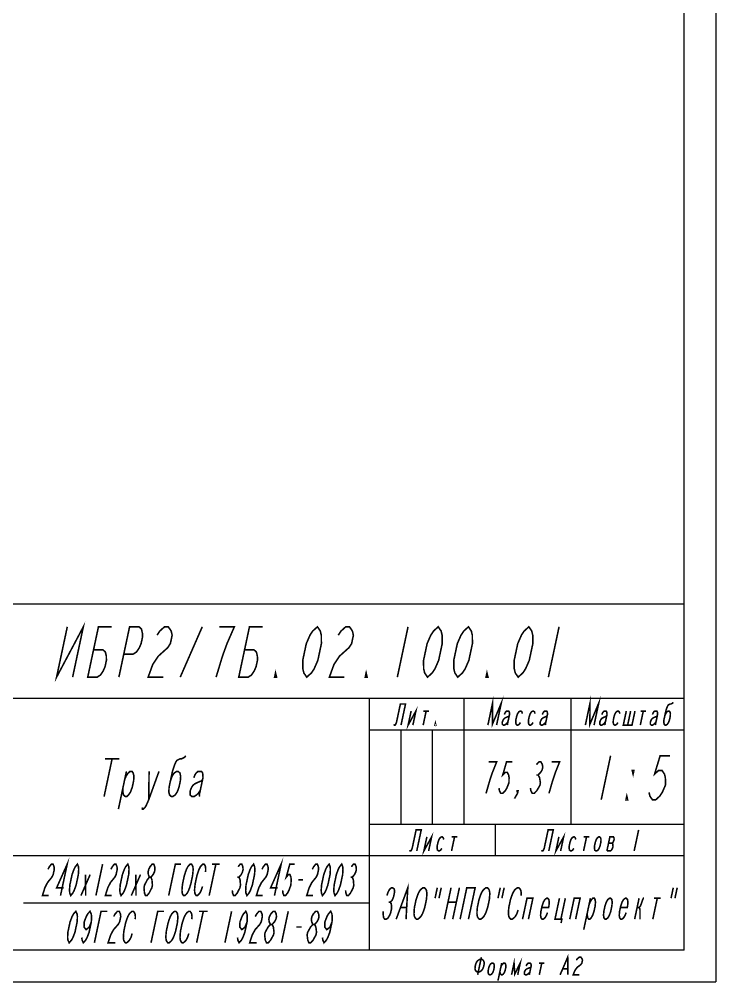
# Model space of a CAD drawing. Header units: millimetres. Extents: x 0 to 585, y 0 to 408.
# Drawn here: x 99.3 to 210, y 0 to 153 of the extents above; entities that cross this region are included whole.
import ezdxf

# ---------------------------------------------------------------- set-up
doc = ezdxf.new("R2010")
doc.units = ezdxf.units.MM
doc.header["$LTSCALE"] = 19.36
doc.layers.get('0').update_dxf_attribs({"linetype": 'CONTINUOUS'})

msp = doc.modelspace()

# ---------------------------------------------------------------- linework, layer by layer
at = {"color": 7, "linetype": 'Continuous'}
for p, q in [((210, 297), (210, 0)), ((205, 5), (205, 292.3499)), ((205, 60), (20, 60)), ((205, 5), (205, 60)), ((205, 45), (20, 45)), ((155, 5), (155, 45)), ((170, 25), (170, 45)), ((187, 25), (187, 45)), ((205, 40), (155, 40)), ((160, 25), (160, 40)), ((165, 25), (165, 40)), ((205, 25), (155, 25)), ((175, 20), (175, 25)), ((205, 20), (20, 20)), ((155, 12.5), (100, 12.5)), ((205, 5), (20, 5)), ((205, 5), (20, 5)), ((0, 0), (210, 0))]:
    msp.add_line(p, q, dxfattribs=at)
at = {"color": 2, "linetype": 'Continuous', "const_width": 0.25}
for points in [[(106.9504, 56.4106), (105.25, 48.4106), (109.5005, 56.4106), (107.8, 48.4106)], [(111.1211, 52.744), (112.6211, 52.744), (113.0002, 52.4106), (113.1585, 51.744), (113.1668, 51.0773), (112.9543, 50.0773), (112.6626, 49.4106), (112.2209, 48.744), (111.7, 48.4106), (110.2, 48.4106), (111.9005, 56.4106), (114.0004, 56.4106)], [(115.9294, 52.0773), (117.4294, 52.0773), (117.9502, 52.4106), (118.3919, 53.0773), (118.6836, 53.744), (118.8962, 54.744), (118.8879, 55.4106), (118.7296, 56.0773), (118.3505, 56.4106), (116.8505, 56.4106), (115.15, 48.4106)], [(121.2171, 55.0773), (121.6587, 55.744), (122.4005, 56.4106), (123.0004, 56.4106), (123.4588, 55.744), (123.617, 55.0773), (123.3336, 53.744), (122.8919, 53.0773), (122.1502, 52.4106), (121.4085, 51.744), (120.5251, 50.4106), (119.8, 48.4106), (122.2, 48.4106)], [(124.9, 48.4106), (128.4005, 56.4106)], [(130.6, 48.4106), (131.6085, 51.744), (132.3336, 53.744), (132.917, 55.0773), (133.5005, 56.4106), (131.1004, 56.4106)], [(135.1211, 52.744), (136.6211, 52.744), (137.0002, 52.4106), (137.1585, 51.744), (137.1668, 51.0773), (136.9543, 50.0773), (136.6626, 49.4106), (136.2209, 48.744), (135.7, 48.4106), (134.2, 48.4106), (135.9005, 56.4106), (138.0005, 56.4106)], [(145, 48.4106), (144.5417, 49.0773), (144.3834, 49.744), (144.3668, 51.0773), (144.9336, 53.744), (145.517, 55.0773), (145.9588, 55.744), (146.7005, 56.4106), (147.1587, 55.744), (147.317, 55.0773), (147.3336, 53.744), (146.7668, 51.0773), (146.1834, 49.744), (145.7417, 49.0773), (145, 48.4106)], [(150.017, 55.0773), (150.4587, 55.744), (151.2005, 56.4106), (151.8004, 56.4106), (152.2587, 55.744), (152.417, 55.0773), (152.1336, 53.744), (151.6919, 53.0773), (150.9502, 52.4106), (150.2085, 51.744), (149.3251, 50.4106), (148.6, 48.4106), (151, 48.4106)], [(161.1005, 56.4106), (159.4, 48.4106)], [(164.2, 48.4106), (163.7417, 49.0773), (163.5834, 49.744), (163.5668, 51.0773), (164.1336, 53.744), (164.717, 55.0773), (165.1587, 55.744), (165.9004, 56.4106), (166.3588, 55.744), (166.517, 55.0773), (166.5336, 53.744), (165.9668, 51.0773), (165.3834, 49.744), (164.9417, 49.0773), (164.2, 48.4106)], [(169, 48.4106), (168.5417, 49.0773), (168.3834, 49.744), (168.3668, 51.0773), (168.9336, 53.744), (169.517, 55.0773), (169.9587, 55.744), (170.7004, 56.4106), (171.1587, 55.744), (171.317, 55.0773), (171.3336, 53.744), (170.7668, 51.0773), (170.1834, 49.744), (169.7417, 49.0773), (169, 48.4106)], [(178.6, 48.4106), (178.1417, 49.0773), (177.9834, 49.744), (177.9668, 51.0773), (178.5336, 53.744), (179.117, 55.0773), (179.5588, 55.744), (180.3005, 56.4106), (180.7587, 55.744), (180.917, 55.0773), (180.9336, 53.744), (180.3668, 51.0773), (179.7834, 49.744), (179.3417, 49.0773), (178.6, 48.4106)], [(185.1005, 56.4106), (183.4, 48.4106)], [(140.2, 48.4106), (139.9, 48.4106), (140.0417, 49.0773), (140.2, 48.4106)], [(154.6, 48.4106), (154.3, 48.4106), (154.4417, 49.0773), (154.6, 48.4106)], [(173.8, 48.4106), (173.5, 48.4106), (173.6417, 49.0773), (173.8, 48.4106)], [(173.7891, 40.7876), (174.5308, 44.2772), (174.5097, 40.9272), (175.9127, 44.2772), (175.1709, 40.7876)], [(189.2791, 40.7876), (190.0208, 44.2772), (189.9997, 40.9272), (191.4027, 44.2772), (190.6609, 40.7876)], [(201.887, 42.1834), (202.0388, 42.6022), (202.2238, 42.8813), (202.4419, 43.0209), (202.5675, 43.0209), (202.7263, 42.8813), (202.7926, 42.6022), (202.7664, 42.1834), (202.6477, 41.6251), (202.4959, 41.2063), (202.3109, 40.9272), (202.0928, 40.7876), (201.9672, 40.7876), (201.8084, 40.9272), (201.7421, 41.2063), (201.7683, 41.6251), (201.887, 42.1834), (202.065, 43.0209), (202.2465, 43.5792), (202.3687, 43.8584), (202.4611, 43.998), (202.7421, 44.1376), (202.8677, 44.1376), (203.1486, 44.2772), (203.2411, 44.4167)], [(158.8866, 40.9272), (158.9197, 40.7876), (159.0453, 40.7876), (159.1378, 40.9272), (159.2599, 41.2063), (159.883, 44.1376), (160.6996, 44.1376), (159.9875, 40.7876)], [(161.5928, 43.0209), (161.1181, 40.7876), (162.3466, 43.0209), (161.8719, 40.7876)], [(163.9797, 43.0209), (163.505, 40.7876)], [(163.54, 43.0209), (164.4194, 43.0209)], [(176.4063, 42.4626), (176.5285, 42.7417), (176.621, 42.8813), (176.7763, 43.0209), (177.0903, 43.0209), (177.1863, 42.8813), (177.2194, 42.7417), (177.2229, 42.4626), (176.8965, 40.9272), (176.9297, 40.7876)], [(179.2626, 42.6022), (179.1963, 42.8813), (179.0375, 43.0209), (178.9119, 43.0209), (178.6938, 42.8813), (178.5088, 42.6022), (178.357, 42.1834), (178.2383, 41.6251), (178.2121, 41.2063), (178.2784, 40.9272), (178.4372, 40.7876), (178.5628, 40.7876), (178.7809, 40.9272), (178.9659, 41.2063)], [(181.2726, 42.6022), (181.2063, 42.8813), (181.0475, 43.0209), (180.9219, 43.0209), (180.7038, 42.8813), (180.5188, 42.6022), (180.367, 42.1834), (180.2483, 41.6251), (180.2221, 41.2063), (180.2884, 40.9272), (180.4472, 40.7876), (180.5728, 40.7876), (180.7909, 40.9272), (180.9759, 41.2063)], [(182.4363, 42.4626), (182.5585, 42.7417), (182.651, 42.8813), (182.8063, 43.0209), (183.1203, 43.0209), (183.2163, 42.8813), (183.2494, 42.7417), (183.2529, 42.4626), (182.9265, 40.9272), (182.9597, 40.7876)], [(191.8963, 42.4626), (192.0185, 42.7417), (192.111, 42.8813), (192.2663, 43.0209), (192.5803, 43.0209), (192.6763, 42.8813), (192.7094, 42.7417), (192.7129, 42.4626), (192.3865, 40.9272), (192.4197, 40.7876)], [(194.7526, 42.6022), (194.6863, 42.8813), (194.5275, 43.0209), (194.4019, 43.0209), (194.1838, 42.8813), (193.9988, 42.6022), (193.847, 42.1834), (193.7283, 41.6251), (193.7021, 41.2063), (193.7684, 40.9272), (193.9272, 40.7876), (194.0528, 40.7876), (194.2709, 40.9272), (194.4559, 41.2063)], [(195.7838, 43.0209), (195.3091, 40.7876), (196.6909, 40.7876), (197.1656, 43.0209)], [(196.4747, 43.0209), (196, 40.7876)], [(198.4847, 43.0209), (198.01, 40.7876)], [(198.045, 43.0209), (198.9244, 43.0209)], [(199.9363, 42.4626), (200.0585, 42.7417), (200.151, 42.8813), (200.3063, 43.0209), (200.6203, 43.0209), (200.7163, 42.8813), (200.7494, 42.7417), (200.7529, 42.4626), (200.4265, 40.9272), (200.4597, 40.7876)], [(165.515, 40.7876), (165.3894, 40.7876), (165.4487, 41.0667), (165.515, 40.7876)], [(177.1932, 42.323), (177.1007, 42.1834), (176.757, 42.0438), (176.4761, 41.9042), (176.3208, 41.7647), (176.2283, 41.6251), (176.1062, 41.3459), (176.0765, 41.2063), (176.08, 40.9272), (176.2388, 40.7876), (176.4272, 40.7876), (176.6453, 40.9272), (176.8006, 41.0667), (176.9855, 41.3459)], [(183.2232, 42.323), (183.1308, 42.1834), (182.787, 42.0438), (182.5061, 41.9042), (182.3508, 41.7647), (182.2583, 41.6251), (182.1362, 41.3459), (182.1065, 41.2063), (182.11, 40.9272), (182.2687, 40.7876), (182.4572, 40.7876), (182.6753, 40.9272), (182.8306, 41.0667), (183.0155, 41.3459)], [(192.6832, 42.323), (192.5908, 42.1834), (192.247, 42.0438), (191.9661, 41.9042), (191.8108, 41.7647), (191.7183, 41.6251), (191.5962, 41.3459), (191.5665, 41.2063), (191.57, 40.9272), (191.7287, 40.7876), (191.9172, 40.7876), (192.1353, 40.9272), (192.2906, 41.0667), (192.4755, 41.3459)], [(200.7232, 42.323), (200.6308, 42.1834), (200.287, 42.0438), (200.0061, 41.9042), (199.8508, 41.7647), (199.7583, 41.6251), (199.6362, 41.3459), (199.6065, 41.2063), (199.61, 40.9272), (199.7688, 40.7876), (199.9572, 40.7876), (200.1753, 40.9272), (200.3306, 41.0667), (200.5156, 41.3459)], [(114.0753, 35.433), (112.8, 29.433)], [(112.9503, 35.433), (115.2003, 35.433)], [(123.3439, 31.933), (123.6158, 32.683), (123.9471, 33.183), (124.3377, 33.433), (124.5627, 33.433), (124.8471, 33.183), (124.9658, 32.683), (124.9189, 31.933), (124.7063, 30.933), (124.4344, 30.183), (124.1031, 29.683), (123.7125, 29.433), (123.4875, 29.433), (123.2031, 29.683), (123.0844, 30.183), (123.1313, 30.933), (123.3439, 31.933), (123.6627, 33.433), (123.9878, 34.433), (124.2066, 34.933), (124.3722, 35.183), (124.8753, 35.433), (125.1003, 35.433), (125.6035, 35.683), (125.7691, 35.933)], [(193.2879, 35.9218), (191.8, 28.9218)], [(202.7379, 35.9218), (201.1629, 35.9218), (200.2804, 33.0051), (200.9294, 33.5885), (201.4544, 33.5885), (201.8554, 33.0051), (201.9939, 32.4218), (202.0085, 31.2551), (201.498, 30.0885), (201.1115, 29.5051), (200.4625, 28.9218), (199.9375, 28.9218), (199.5365, 29.5051), (199.398, 30.0885)], [(173.5, 29.9441), (174.0991, 32.0275), (174.521, 33.2775), (174.8544, 34.1108), (175.1878, 34.9441), (173.9378, 34.9441)], [(177.6878, 34.9441), (176.7503, 34.9441), (176.1512, 32.8608), (176.5523, 33.2775), (176.8648, 33.2775), (177.0887, 32.8608), (177.1564, 32.4441), (177.1355, 31.6108), (176.8021, 30.7775), (176.5573, 30.3608), (176.1562, 29.9441), (175.8438, 29.9441), (175.6198, 30.3608), (175.5521, 30.7775)], [(181.5055, 34.5275), (181.9065, 34.9441), (182.219, 34.9441), (182.443, 34.5275), (182.5107, 34.1108), (182.4221, 33.6941), (182.1773, 33.2775), (181.7762, 32.8608), (182.0002, 32.4441), (182.0678, 32.0275), (182.1355, 31.6108), (182.0469, 31.1941), (181.8021, 30.7775), (181.5573, 30.3608), (181.1562, 29.9441), (180.8438, 29.9441), (180.6198, 30.3608), (180.5521, 30.7775)], [(183.5, 29.9441), (184.0991, 32.0275), (184.521, 33.2775), (184.8544, 34.1108), (185.1878, 34.9441), (183.9378, 34.9441)], [(196.9919, 33.5885), (196.8679, 33.0051), (196.7294, 33.5885), (196.9919, 33.5885)], [(116.3502, 33.433), (115.0749, 27.433)], [(116.0845, 32.183), (116.3033, 32.683), (116.6346, 33.183), (116.9127, 33.433), (117.2502, 33.433), (117.4221, 33.183), (117.5408, 32.683), (117.4939, 31.933), (117.2813, 30.933), (117.0094, 30.183), (116.6781, 29.683), (116.4, 29.433), (116.175, 29.433), (115.8906, 29.683), (115.7719, 30.183), (115.7657, 30.683)], [(118.8405, 27.683), (118.8999, 27.433), (119.0124, 27.433), (119.2905, 27.683), (119.4562, 27.933), (119.8937, 28.933), (121.5252, 33.433)], [(119.9502, 33.433), (119.8937, 28.933)], [(128.4595, 32.183), (128.2939, 31.933), (127.6783, 31.683), (127.1751, 31.433), (126.897, 31.183), (126.7313, 30.933), (126.5126, 30.433), (126.4594, 30.183), (126.4656, 29.683), (126.75, 29.433), (127.0875, 29.433), (127.4781, 29.683), (127.7563, 29.933), (128.0876, 30.433)], [(127.0502, 32.433), (127.2689, 32.933), (127.4346, 33.183), (127.7127, 33.433), (128.2752, 33.433), (128.4471, 33.183), (128.5064, 32.933), (128.5127, 32.433), (127.9281, 29.683), (127.9875, 29.433)], [(181.4637, 32.8608), (181.7762, 32.8608)], [(178.5, 29.9441), (178.4323, 30.3608), (178.5886, 30.3608), (178.5, 29.9441), (178.0104, 29.1108)], [(196, 28.9218), (195.7375, 28.9218), (195.8615, 29.5051), (196, 28.9218)], [(161.3865, 20.9272), (161.4197, 20.7876), (161.5453, 20.7876), (161.6378, 20.9272), (161.7599, 21.2063), (162.383, 24.1376), (163.1996, 24.1376), (162.4875, 20.7876)], [(164.0928, 23.0209), (163.6181, 20.7876), (164.8466, 23.0209), (164.3719, 20.7876)], [(166.7676, 22.6022), (166.7013, 22.8813), (166.5425, 23.0209), (166.4169, 23.0209), (166.1988, 22.8813), (166.0138, 22.6022), (165.862, 22.1834), (165.7433, 21.6251), (165.7171, 21.2063), (165.7834, 20.9272), (165.9422, 20.7876), (166.0678, 20.7876), (166.2859, 20.9272), (166.4709, 21.2063)], [(168.4897, 23.0209), (168.015, 20.7876)], [(168.05, 23.0209), (168.9294, 23.0209)], [(182.3665, 20.9272), (182.3997, 20.7876), (182.5253, 20.7876), (182.6178, 20.9272), (182.7399, 21.2063), (183.363, 24.1376), (184.1796, 24.1376), (183.4675, 20.7876)], [(185.0728, 23.0209), (184.5981, 20.7876), (185.8266, 23.0209), (185.3519, 20.7876)], [(187.7476, 22.6022), (187.6813, 22.8813), (187.5225, 23.0209), (187.3969, 23.0209), (187.1788, 22.8813), (186.9938, 22.6022), (186.842, 22.1834), (186.7233, 21.6251), (186.6971, 21.2063), (186.7634, 20.9272), (186.9222, 20.7876), (187.0478, 20.7876), (187.2659, 20.9272), (187.4509, 21.2063)], [(189.4697, 23.0209), (188.995, 20.7876)], [(189.03, 23.0209), (189.9094, 23.0209)], [(190.862, 22.1834), (191.0138, 22.6022), (191.1988, 22.8813), (191.4169, 23.0209), (191.5425, 23.0209), (191.7013, 22.8813), (191.7676, 22.6022), (191.7414, 22.1834), (191.6227, 21.6251), (191.4709, 21.2063), (191.2859, 20.9272), (191.0678, 20.7876), (190.9422, 20.7876), (190.7834, 20.9272), (190.7171, 21.2063), (190.7433, 21.6251), (190.862, 22.1834)], [(192.7009, 20.7876), (193.1757, 23.0209), (193.741, 23.0209), (193.8369, 22.8813), (193.8404, 22.6022), (193.8107, 22.4626), (193.6886, 22.1834), (193.5333, 22.0438), (192.968, 22.0438)], [(197.7471, 24.1376), (197.035, 20.7876)], [(192.7009, 20.7876), (193.2663, 20.7876), (193.4215, 20.9272), (193.514, 21.0667), (193.6362, 21.3459), (193.6658, 21.4855), (193.6624, 21.7647), (193.6292, 21.9042), (193.5333, 22.0438)], [(103.8856, 17.8608), (104.0992, 18.2775), (104.4378, 18.6941), (104.6878, 18.6941), (104.8492, 18.2775), (104.8856, 17.8608), (104.7085, 17.0275), (104.495, 16.6108), (104.1564, 16.1941), (103.8178, 15.7775), (103.3907, 14.9441), (103, 13.6941), (104, 13.6941)], [(105.875, 13.6941), (106.9378, 18.6941), (105.2657, 14.9441), (106.3907, 14.9441)], [(107.5, 13.6941), (107.3386, 14.1108), (107.3021, 14.5275), (107.3543, 15.3608), (107.7085, 17.0275), (108.0106, 17.8608), (108.2242, 18.2775), (108.5628, 18.6941), (108.7242, 18.2775), (108.7607, 17.8608), (108.7085, 17.0275), (108.3543, 15.3608), (108.0521, 14.5275), (107.8386, 14.1108), (107.5, 13.6941)], [(112.5628, 18.6941), (111.5, 13.6941)], [(113.8857, 17.8608), (114.0992, 18.2775), (114.4378, 18.6941), (114.6878, 18.6941), (114.8492, 18.2775), (114.8856, 17.8608), (114.7085, 17.0275), (114.495, 16.6108), (114.1564, 16.1941), (113.8178, 15.7775), (113.3907, 14.9441), (113, 13.6941), (114, 13.6941)], [(115.5, 13.6941), (115.3386, 14.1108), (115.3021, 14.5275), (115.3543, 15.3608), (115.7085, 17.0275), (116.0107, 17.8608), (116.2242, 18.2775), (116.5628, 18.6941), (116.7242, 18.2775), (116.7607, 17.8608), (116.7085, 17.0275), (116.3543, 15.3608), (116.0521, 14.5275), (115.8386, 14.1108), (115.5, 13.6941)], [(119.995, 16.6108), (119.8335, 17.0275), (119.7971, 17.4441), (119.8856, 17.8608), (120.0992, 18.2775), (120.4378, 18.6941), (120.6878, 18.6941), (120.8492, 18.2775), (120.8857, 17.8608), (120.7971, 17.4441), (120.5835, 17.0275), (120.2449, 16.6108)], [(123.0625, 13.6941), (124.1253, 18.6941), (125.0003, 18.6941)], [(125.5392, 16.8191), (125.2735, 15.5691), (125.2032, 14.9441), (125.1771, 14.5275), (125.2136, 14.1108), (125.2943, 13.9025), (125.4375, 13.6941), (125.625, 13.6941), (125.8568, 13.9025), (126.0261, 14.1108), (126.2396, 14.5275), (126.3907, 14.9441), (126.586, 15.5691), (126.8517, 16.8191), (126.9221, 17.4441), (126.9482, 17.8608), (126.9117, 18.2775), (126.831, 18.4858), (126.6878, 18.6941), (126.5003, 18.6941), (126.2685, 18.4858), (126.0992, 18.2775), (125.8856, 17.8608), (125.7346, 17.4441), (125.5392, 16.8191)], [(128.9221, 17.4441), (128.9482, 17.8608), (128.9117, 18.2775), (128.831, 18.4858), (128.6878, 18.6941), (128.5003, 18.6941), (128.2685, 18.4858), (128.0992, 18.2775), (127.8857, 17.8608), (127.7346, 17.4441), (127.5392, 16.8191), (127.2735, 15.5691), (127.2032, 14.9441), (127.1771, 14.5275), (127.2136, 14.1108), (127.2943, 13.9025), (127.4375, 13.6941), (127.625, 13.6941), (127.8568, 13.9025), (128.0261, 14.1108), (128.2396, 14.5275), (128.435, 15.1525)], [(130.5628, 18.6941), (129.5, 13.6941)], [(129.9378, 18.6941), (131.1878, 18.6941)], [(134.0992, 18.2775), (134.4378, 18.6941), (134.6878, 18.6941), (134.8492, 18.2775), (134.8856, 17.8608), (134.7971, 17.4441), (134.5835, 17.0275), (134.245, 16.6108), (134.4064, 16.1941), (134.4428, 15.7775), (134.4793, 15.3608), (134.3907, 14.9441), (134.1771, 14.5275), (133.9636, 14.1108), (133.625, 13.6941), (133.375, 13.6941), (133.2136, 14.1108), (133.1771, 14.5275)], [(135.5, 13.6941), (135.3386, 14.1108), (135.3021, 14.5275), (135.3543, 15.3608), (135.7085, 17.0275), (136.0107, 17.8608), (136.2242, 18.2775), (136.5628, 18.6941), (136.7242, 18.2775), (136.7607, 17.8608), (136.7085, 17.0275), (136.3543, 15.3608), (136.0521, 14.5275), (135.8386, 14.1108), (135.5, 13.6941)], [(137.8857, 17.8608), (138.0992, 18.2775), (138.4378, 18.6941), (138.6878, 18.6941), (138.8492, 18.2775), (138.8857, 17.8608), (138.7085, 17.0275), (138.495, 16.6108), (138.1564, 16.1941), (137.8178, 15.7775), (137.3907, 14.9441), (137, 13.6941), (138, 13.6941)], [(139.875, 13.6941), (140.9378, 18.6941), (139.2657, 14.9441), (140.3907, 14.9441)], [(143.0628, 18.6941), (142.3128, 18.6941), (141.745, 16.6108), (142.0835, 17.0275), (142.3335, 17.0275), (142.495, 16.6108), (142.5314, 16.1941), (142.4793, 15.3608), (142.1771, 14.5275), (141.9636, 14.1108), (141.625, 13.6941), (141.375, 13.6941), (141.2136, 14.1108), (141.1771, 14.5275)], [(145.8856, 17.8608), (146.0992, 18.2775), (146.4378, 18.6941), (146.6878, 18.6941), (146.8492, 18.2775), (146.8857, 17.8608), (146.7085, 17.0275), (146.495, 16.6108), (146.1564, 16.1941), (145.8178, 15.7775), (145.3907, 14.9441), (145, 13.6941), (146, 13.6941)], [(147.5, 13.6941), (147.3386, 14.1108), (147.3021, 14.5275), (147.3543, 15.3608), (147.7085, 17.0275), (148.0106, 17.8608), (148.2242, 18.2775), (148.5628, 18.6941), (148.7242, 18.2775), (148.7606, 17.8608), (148.7085, 17.0275), (148.3543, 15.3608), (148.0521, 14.5275), (147.8386, 14.1108), (147.5, 13.6941)], [(149.5, 13.6941), (149.3386, 14.1108), (149.3021, 14.5275), (149.3543, 15.3608), (149.7085, 17.0275), (150.0106, 17.8608), (150.2242, 18.2775), (150.5628, 18.6941), (150.7242, 18.2775), (150.7606, 17.8608), (150.7085, 17.0275), (150.3543, 15.3608), (150.0521, 14.5275), (149.8386, 14.1108), (149.5, 13.6941)], [(152.0992, 18.2775), (152.4378, 18.6941), (152.6878, 18.6941), (152.8492, 18.2775), (152.8856, 17.8608), (152.7971, 17.4441), (152.5835, 17.0275), (152.245, 16.6108), (152.4064, 16.1941), (152.4428, 15.7775), (152.4793, 15.3608), (152.3907, 14.9441), (152.1771, 14.5275), (151.9636, 14.1108), (151.625, 13.6941), (151.375, 13.6941), (151.2136, 14.1108), (151.1771, 14.5275)], [(109.125, 13.6941), (110.5835, 17.0275)], [(109.8335, 17.0275), (109.875, 13.6941)], [(117.125, 13.6941), (118.5835, 17.0275)], [(117.8335, 17.0275), (117.875, 13.6941)], [(119.375, 13.6941), (119.2136, 14.1108), (119.1771, 14.5275), (119.1407, 14.9441), (119.2293, 15.3608), (119.4428, 15.7775), (119.6564, 16.1941), (119.995, 16.6108), (120.2449, 16.6108), (120.4064, 16.1941), (120.4428, 15.7775), (120.4793, 15.3608), (120.3907, 14.9441), (120.1771, 14.5275), (119.9636, 14.1108), (119.625, 13.6941), (119.375, 13.6941)], [(133.9949, 16.6108), (134.245, 16.6108)], [(143.6564, 16.1941), (144.4064, 16.1941)], [(151.995, 16.6108), (152.245, 16.6108)], [(159.2187, 9.9441), (161.0628, 14.9441), (160.7813, 9.9441)], [(157.7502, 13.6941), (157.9612, 14.3191), (158.206, 14.7358), (158.4847, 14.9441), (158.6409, 14.9441), (158.9091, 14.7358), (158.943, 14.5275), (158.9325, 14.1108), (158.7997, 13.4858), (158.633, 13.0691), (158.5106, 12.8608), (158.2319, 12.6525), (157.9975, 12.6525)], [(162.383, 13.0691), (162.1173, 11.8191), (162.0626, 11.1941), (162.0521, 10.7775), (162.1198, 10.3608), (162.2318, 10.1525), (162.4219, 9.9441), (162.6562, 9.9441), (162.9349, 10.1525), (163.1354, 10.3608), (163.3803, 10.7775), (163.5469, 11.1941), (163.7579, 11.8191), (164.0236, 13.0691), (164.0783, 13.6941), (164.0888, 14.1108), (164.0211, 14.5275), (163.9091, 14.7358), (163.719, 14.9441), (163.4847, 14.9441), (163.206, 14.7358), (163.0055, 14.5275), (162.7607, 14.1108), (162.594, 13.6941), (162.383, 13.0691)], [(165.7503, 14.9441), (165.396, 13.2775)], [(166.3753, 14.9441), (166.021, 13.2775)], [(167.9378, 14.9441), (166.875, 9.9441)], [(169.2659, 14.9441), (168.2031, 9.9441)], [(169.375, 9.9441), (170.4378, 14.9441), (171.7659, 14.9441), (170.7031, 9.9441)], [(172.383, 13.0691), (172.1173, 11.8191), (172.0626, 11.1941), (172.0521, 10.7775), (172.1198, 10.3608), (172.2318, 10.1525), (172.4219, 9.9441), (172.6563, 9.9441), (172.9349, 10.1525), (173.1354, 10.3608), (173.3803, 10.7775), (173.547, 11.1941), (173.7579, 11.8191), (174.0236, 13.0691), (174.0783, 13.6941), (174.0888, 14.1108), (174.0211, 14.5275), (173.9091, 14.7358), (173.719, 14.9441), (173.4847, 14.9441), (173.206, 14.7358), (173.0055, 14.5275), (172.7606, 14.1108), (172.594, 13.6941), (172.383, 13.0691)], [(175.7503, 14.9441), (175.396, 13.2775)], [(176.3753, 14.9441), (176.021, 13.2775)], [(179.0783, 13.6941), (179.0888, 14.1108), (179.0211, 14.5275), (178.9091, 14.7358), (178.719, 14.9441), (178.4847, 14.9441), (178.206, 14.7358), (178.0055, 14.5275), (177.7607, 14.1108), (177.594, 13.6941), (177.383, 13.0691), (177.1173, 11.8191), (177.0626, 11.1941), (177.0521, 10.7775), (177.1198, 10.3608), (177.2318, 10.1525), (177.4219, 9.9441), (177.6562, 9.9441), (177.9349, 10.1525), (178.1354, 10.3608), (178.3802, 10.7775), (178.5912, 11.4025)], [(203.2503, 14.9441), (202.896, 13.2775)], [(203.8753, 14.9441), (203.521, 13.2775)], [(157.1407, 11.1941), (157.1641, 10.5691), (157.2318, 10.1525), (157.4219, 9.9441), (157.6562, 9.9441), (157.9349, 10.1525), (158.1797, 10.5691), (158.3464, 10.9858), (158.4793, 11.6108), (158.4897, 12.0275), (158.422, 12.4441), (158.2319, 12.6525)], [(167.4507, 12.6525), (168.7788, 12.6525)], [(179.2969, 9.9441), (180.0054, 13.2775), (180.9429, 13.2775), (180.2344, 9.9441)], [(183.2683, 10.9858), (183.1016, 10.5691), (182.8568, 10.1525), (182.5781, 9.9441), (182.4219, 9.9441), (182.2318, 10.1525), (182.1641, 10.5691), (182.2188, 11.1941), (182.396, 12.0275), (182.6069, 12.6525), (182.8517, 13.0691), (183.1304, 13.2775), (183.2867, 13.2775), (183.4767, 13.0691), (183.5444, 12.6525), (183.4897, 12.0275), (183.4454, 11.8191), (182.3517, 11.8191)], [(185.1616, 13.2775), (184.4531, 9.9441), (185.5469, 9.9441), (185.414, 9.3191)], [(185.3906, 9.9441), (186.0992, 13.2775)], [(186.7969, 9.9441), (187.5054, 13.2775), (188.4429, 13.2775), (187.7344, 9.9441)], [(190.0835, 13.2775), (189.0207, 8.2775)], [(189.8621, 12.2358), (190.0288, 12.6525), (190.2736, 13.0691), (190.4741, 13.2775), (190.7085, 13.2775), (190.8205, 13.0691), (190.8882, 12.6525), (190.8335, 12.0275), (190.6563, 11.1941), (190.4454, 10.5691), (190.2005, 10.1525), (190, 9.9441), (189.8438, 9.9441), (189.6537, 10.1525), (189.586, 10.5691), (189.5964, 10.9858)], [(192.3959, 12.0275), (192.6069, 12.6525), (192.8517, 13.0691), (193.1304, 13.2775), (193.2866, 13.2775), (193.4767, 13.0691), (193.5444, 12.6525), (193.4897, 12.0275), (193.3126, 11.1941), (193.1016, 10.5691), (192.8568, 10.1525), (192.5781, 9.9441), (192.4219, 9.9441), (192.2318, 10.1525), (192.1641, 10.5691), (192.2188, 11.1941), (192.3959, 12.0275)], [(195.7683, 10.9858), (195.6016, 10.5691), (195.3568, 10.1525), (195.0781, 9.9441), (194.9219, 9.9441), (194.7318, 10.1525), (194.6641, 10.5691), (194.7188, 11.1941), (194.896, 12.0275), (195.1069, 12.6525), (195.3517, 13.0691), (195.6304, 13.2775), (195.7867, 13.2775), (195.9767, 13.0691), (196.0444, 12.6525), (195.9897, 12.0275), (195.9454, 11.8191), (194.8517, 11.8191)], [(197.8179, 13.2775), (197.1094, 9.9441)], [(197.5079, 11.8191), (197.6642, 11.8191), (197.8204, 11.8191), (198.0209, 12.0275), (198.1876, 12.4441), (198.3986, 13.0691), (198.521, 13.2775), (198.5992, 13.2775)], [(200.7085, 13.2775), (200, 9.9441)], [(200.1616, 13.2775), (201.2554, 13.2775)], [(107.25, 6.1941), (107.0573, 6.6108), (107.0053, 7.0275), (107.0418, 7.8608), (107.396, 9.5275), (107.7138, 10.3608), (107.943, 10.7775), (108.3128, 11.1941), (108.5055, 10.7775), (108.5575, 10.3608), (108.521, 9.5275), (108.1668, 7.8608), (107.849, 7.0275), (107.6198, 6.6108), (107.25, 6.1941)], [(110.771, 9.5275), (110.4533, 8.6941), (109.9428, 8.2775), (109.6095, 8.6941), (109.646, 9.5275), (109.9638, 10.3608), (110.193, 10.7775), (110.5628, 11.1941), (110.7555, 10.7775), (110.8075, 10.3608), (110.771, 9.5275), (110.4168, 7.8608), (110.099, 7.0275), (109.8698, 6.6108), (109.5, 6.1941), (109.3073, 6.6108), (109.2553, 7.0275)], [(111.2578, 6.1941), (112.3206, 11.1941), (113.305, 11.1941)], [(114.3231, 10.3608), (114.5523, 10.7775), (114.9222, 11.1941), (115.2034, 11.1941), (115.3961, 10.7775), (115.4482, 10.3608), (115.271, 9.5275), (115.0418, 9.1108), (114.672, 8.6941), (114.3022, 8.2775), (113.8438, 7.4441), (113.4375, 6.1941), (114.5625, 6.1941)], [(117.7502, 9.9441), (117.7685, 10.3608), (117.7164, 10.7775), (117.6201, 10.9858), (117.4534, 11.1941), (117.2425, 11.1941), (116.9873, 10.9858), (116.8023, 10.7775), (116.5732, 10.3608), (116.4143, 9.9441), (116.2111, 9.3191), (115.9454, 8.0691), (115.8829, 7.4441), (115.8646, 7.0275), (115.9167, 6.6108), (116.013, 6.4025), (116.1797, 6.1941), (116.3906, 6.1941), (116.6458, 6.4025), (116.8308, 6.6108), (117.06, 7.0275), (117.2631, 7.6525)], [(120.2578, 6.1941), (121.3206, 11.1941), (122.305, 11.1941)], [(122.9611, 9.3191), (122.6954, 8.0691), (122.6329, 7.4441), (122.6146, 7.0275), (122.6667, 6.6108), (122.763, 6.4025), (122.9297, 6.1941), (123.1406, 6.1941), (123.3958, 6.4025), (123.5808, 6.6108), (123.8099, 7.0275), (123.9688, 7.4441), (124.172, 8.0691), (124.4377, 9.3191), (124.5002, 9.9441), (124.5185, 10.3608), (124.4664, 10.7775), (124.3701, 10.9858), (124.2034, 11.1941), (123.9925, 11.1941), (123.7373, 10.9858), (123.5523, 10.7775), (123.3231, 10.3608), (123.1643, 9.9441), (122.9611, 9.3191)], [(126.7502, 9.9441), (126.7685, 10.3608), (126.7164, 10.7775), (126.6201, 10.9858), (126.4534, 11.1941), (126.2425, 11.1941), (125.9872, 10.9858), (125.8023, 10.7775), (125.5732, 10.3608), (125.4143, 9.9441), (125.2111, 9.3191), (124.9454, 8.0691), (124.8829, 7.4441), (124.8646, 7.0275), (124.9167, 6.6108), (125.013, 6.4025), (125.1797, 6.1941), (125.3906, 6.1941), (125.6458, 6.4025), (125.8308, 6.6108), (126.06, 7.0275), (126.2631, 7.6525)], [(128.5628, 11.1941), (127.5, 6.1941)], [(127.8597, 11.1941), (129.2659, 11.1941)], [(133.0628, 11.1941), (132, 6.1941)], [(135.521, 9.5275), (135.2033, 8.6941), (134.6928, 8.2775), (134.3595, 8.6941), (134.396, 9.5275), (134.7138, 10.3608), (134.943, 10.7775), (135.3128, 11.1941), (135.5055, 10.7775), (135.5575, 10.3608), (135.521, 9.5275), (135.1668, 7.8608), (134.849, 7.0275), (134.6198, 6.6108), (134.25, 6.1941), (134.0573, 6.6108), (134.0053, 7.0275)], [(136.8232, 10.3608), (137.0523, 10.7775), (137.4222, 11.1941), (137.7034, 11.1941), (137.8961, 10.7775), (137.9482, 10.3608), (137.771, 9.5275), (137.5418, 9.1108), (137.172, 8.6941), (136.8022, 8.2775), (136.3438, 7.4441), (135.9375, 6.1941), (137.0625, 6.1941)], [(139.2293, 9.1108), (139.0366, 9.5275), (138.9846, 9.9441), (139.0731, 10.3608), (139.3023, 10.7775), (139.6722, 11.1941), (139.9534, 11.1941), (140.1461, 10.7775), (140.1982, 10.3608), (140.1096, 9.9441), (139.8804, 9.5275), (139.5106, 9.1108)], [(142.0628, 11.1941), (141, 6.1941)], [(145.9793, 9.1108), (145.7866, 9.5275), (145.7346, 9.9441), (145.8231, 10.3608), (146.0523, 10.7775), (146.4222, 11.1941), (146.7034, 11.1941), (146.8961, 10.7775), (146.9482, 10.3608), (146.8596, 9.9441), (146.6304, 9.5275), (146.2606, 9.1108)], [(149.021, 9.5275), (148.7033, 8.6941), (148.1928, 8.2775), (147.8595, 8.6941), (147.896, 9.5275), (148.2138, 10.3608), (148.443, 10.7775), (148.8128, 11.1941), (149.0055, 10.7775), (149.0575, 10.3608), (149.021, 9.5275), (148.6668, 7.8608), (148.349, 7.0275), (148.1198, 6.6108), (147.75, 6.1941), (147.5573, 6.6108), (147.5052, 7.0275)], [(159.9298, 11.8191), (160.8673, 11.8191)], [(197.8204, 11.8191), (197.9324, 11.6108), (197.9662, 11.4025), (197.9688, 9.9441)], [(138.6094, 6.1941), (138.4167, 6.6108), (138.3646, 7.0275), (138.3126, 7.4441), (138.4011, 7.8608), (138.6303, 8.2775), (138.8595, 8.6941), (139.2293, 9.1108), (139.5106, 9.1108), (139.7033, 8.6941), (139.7553, 8.2775), (139.8074, 7.8608), (139.7188, 7.4441), (139.4896, 7.0275), (139.2604, 6.6108), (138.8906, 6.1941), (138.6094, 6.1941)], [(145.3594, 6.1941), (145.1667, 6.6108), (145.1146, 7.0275), (145.0626, 7.4441), (145.1511, 7.8608), (145.3803, 8.2775), (145.6095, 8.6941), (145.9793, 9.1108), (146.2606, 9.1108), (146.4533, 8.6941), (146.5053, 8.2775), (146.5574, 7.8608), (146.4688, 7.4441), (146.2396, 7.0275), (146.0104, 6.6108), (145.6406, 6.1941), (145.3594, 6.1941)], [(143.3595, 8.6941), (144.2033, 8.6941)], [(172.8645, 3.5509), (172.497, 3.5509), (172.2885, 3.4342), (172.1412, 3.3176), (171.9691, 3.0842), (171.8334, 2.7342), (171.759, 2.3842), (171.7459, 2.0342), (171.8188, 1.8009), (171.9165, 1.6842), (172.0754, 1.5676), (172.4429, 1.5676), (172.6515, 1.6842), (172.7988, 1.8009), (172.9709, 2.0342), (173.1065, 2.3842), (173.1809, 2.7342), (173.1941, 3.0842), (173.1212, 3.3176), (173.0235, 3.4342), (172.8645, 3.5509)], [(172.7552, 3.9009), (172.16, 1.1009)], [(173.9392, 2.2676), (174.0749, 2.6176), (174.247, 2.8509), (174.4555, 2.9676), (174.578, 2.9676), (174.737, 2.8509), (174.8099, 2.6176), (174.7967, 2.2676), (174.6975, 1.8009), (174.5619, 1.4509), (174.3898, 1.2176), (174.1813, 1.1009), (174.0588, 1.1009), (173.8998, 1.2176), (173.8269, 1.4509), (173.84, 1.8009), (173.9392, 2.2676)], [(175.9868, 2.9676), (175.3916, 0.1676)], [(175.8628, 2.3842), (175.9736, 2.6176), (176.1457, 2.8509), (176.293, 2.9676), (176.4768, 2.9676), (176.5745, 2.8509), (176.6474, 2.6176), (176.6342, 2.2676), (176.535, 1.8009), (176.3994, 1.4509), (176.2273, 1.2176), (176.08, 1.1009), (175.9575, 1.1009), (175.7986, 1.2176), (175.7256, 1.4509), (175.714, 1.6842)], [(177.55, 1.1009), (177.9468, 2.9676), (178.0648, 1.2176), (178.9268, 2.9676), (178.53, 1.1009)], [(179.8688, 2.5009), (179.9797, 2.7342), (180.0657, 2.8509), (180.213, 2.9676), (180.5193, 2.9676), (180.617, 2.8509), (180.6534, 2.7342), (180.6651, 2.5009), (180.3923, 1.2176), (180.4287, 1.1009)], [(181.928, 2.9676), (182.7855, 2.9676)], [(182.3568, 2.9676), (181.96, 1.1009)], [(185.2675, 1.1009), (186.4752, 3.9009), (186.4925, 1.1009)], [(187.846, 3.4342), (188.0181, 3.6676), (188.3127, 3.9009), (188.5577, 3.9009), (188.7531, 3.6676), (188.826, 3.4342), (188.7268, 2.9676), (188.5547, 2.7342), (188.2601, 2.5009), (187.9655, 2.2676), (187.6213, 1.8009), (187.35, 1.1009), (188.33, 1.1009)], [(180.6403, 2.3842), (180.5542, 2.2676), (180.2232, 2.1509), (179.9534, 2.0342), (179.8061, 1.9176), (179.72, 1.8009), (179.6092, 1.5676), (179.5844, 1.4509), (179.596, 1.2176), (179.755, 1.1009), (179.9387, 1.1009), (180.1473, 1.2176), (180.2946, 1.3342), (180.4667, 1.5676)], [(185.7109, 2.0342), (186.4459, 2.0342)]]:
    msp.add_lwpolyline(points, dxfattribs=at)

doc.saveas('drawing.dxf')
